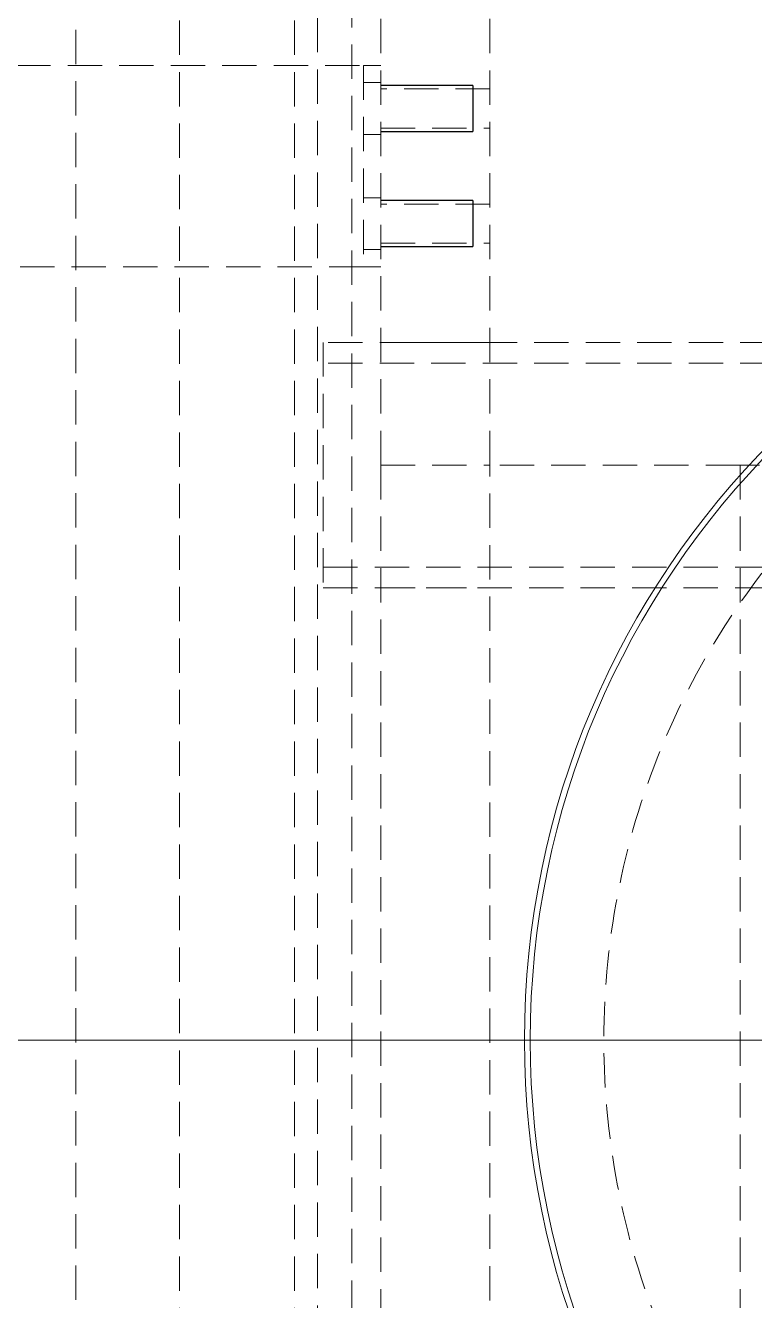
# Model space of a CAD drawing. Header units: millimetres. Extents: x 0 to 3953, y 1 to 2793.
# Drawn here: x 2785.4 to 2912.2, y 863.3 to 1085 of the extents above; entities that cross this region are included whole.
import ezdxf

# ---------------------------------------------------------------- set-up
doc = ezdxf.new("R2010")
doc.units = ezdxf.units.MM
doc.header["$LTSCALE"] = 4.7
doc.linetypes.add('HIDDEN', pattern=[1.905, 1.27, -0.635])
doc.layers.add('D', color=1, linetype='Continuous')
doc.layers.add('SLD-0', color=7, linetype='Continuous', lineweight=15)

# ---------------------------------------------------------------- blocks, each defined once
blk = doc.blocks.new('SW_CENTERMARKSYMBOL_1')
at = {"layer": 'SLD-0', "color": 0}
blk.add_line((-5, 0), (-342.5, 0), dxfattribs=at)

msp = doc.modelspace()

# ---------------------------------------------------------------- linework, layer by layer
at = {"color": 7, "linetype": 'HIDDEN', "lineweight": 0}
for p, q in [((2836.152, 1614.593), (2836.152, 447.593)), ((2842.152, 1216.032), (2842.152, 601.154)), ((2832.152, 856.093), (2832.152, 1210.037)), ((2812.152, 856.093), (2812.152, 1196.636)), ((2794.152, 1182.773), (2794.152, 634.413)), ((2847.152, 1008.593), (2847.152, 1108.593)), ((2866.152, 1008.593), (2866.152, 1108.593)), ((2712.152, 1078.093), (2844.152, 1078.093)), ((2847.152, 1078.093), (2844.152, 1078.093)), ((2844.152, 1078.093), (2844.152, 1043.093)), ((2847.152, 1075.093), (2844.152, 1075.093)), ((2866.152, 1073.993), (2847.152, 1073.993)), ((2847.152, 1067.193), (2866.152, 1067.193)), ((2844.152, 1066.093), (2847.152, 1066.093)), ((2847.152, 1055.093), (2844.152, 1055.093)), ((2866.152, 1053.993), (2847.152, 1053.993)), ((2847.152, 1047.193), (2866.152, 1047.193)), ((2844.152, 1046.093), (2847.152, 1046.093)), ((2844.152, 1043.093), (2712.152, 1043.093)), ((2847.152, 1043.093), (2844.152, 1043.093)), ((2837.152, 1029.943), (2837.152, 987.243)), ((3202.152, 1029.943), (2837.152, 1029.943)), ((2866.152, 1029.943), (2847.152, 1029.943)), ((3202.152, 1026.343), (2837.152, 1026.343)), ((2847.152, 1008.593), (2866.152, 1008.593)), ((2847.152, 1008.593), (2847.152, 818.593)), ((2866.152, 818.593), (2866.152, 1008.593)), ((2909.652, 1008.593), (2866.152, 1008.593)), ((2909.652, 1008.593), (2909.652, 808.593)), ((2984.652, 1008.593), (2909.652, 1008.593)), ((2837.152, 990.843), (3202.152, 990.843)), ((2837.152, 987.243), (3202.152, 987.243)), ((2847.152, 987.243), (2866.152, 987.243))]:
    msp.add_line(p, q, dxfattribs=at)
at = {"color": 7, "linetype": 'Continuous', "lineweight": 15}
for radius in [355, 342, 341.2, 147.5, 146.5]:
    msp.add_circle((3019.652, 908.593), radius, dxfattribs=at)
at = {"color": 7, "linetype": 'HIDDEN', "lineweight": 0}
for radius in [353.8, 340, 305, 133.7]:
    msp.add_circle((3019.652, 908.593), radius, dxfattribs=at)
at = {"layer": 'D'}
for p, q in [((2863.152, 1074.593), (2847.152, 1074.593)), ((2863.152, 1074.593), (2863.152, 1074.415)), ((2847.152, 1066.593), (2863.152, 1066.593)), ((2863.152, 1054.593), (2847.152, 1054.593)), ((2863.152, 1054.593), (2863.152, 1054.415)), ((2847.152, 1046.593), (2863.152, 1046.593))]:
    msp.add_line(p, q, dxfattribs=at)
at = {"layer": 'D', "flags": 128}
for points in [[(2863.15, 1074.415), (2863.152, 1073.898), (2863.152, 1073.087), (2863.152, 1072.054), (2863.152, 1070.892), (2863.152, 1069.703), (2863.152, 1068.593), (2863.152, 1067.661), (2863.152, 1066.989), (2863.152, 1066.637), (2863.152, 1066.593)], [(2863.15, 1054.415), (2863.152, 1053.898), (2863.152, 1053.087), (2863.152, 1052.054), (2863.152, 1050.892), (2863.152, 1049.703), (2863.152, 1048.593), (2863.152, 1047.661), (2863.152, 1046.989), (2863.152, 1046.637), (2863.152, 1046.593)]]:
    msp.add_lwpolyline(points, dxfattribs=at)

# ---------------------------------------------------------------- block references
at = {"layer": 'SLD-0'}
msp.add_blockref('SW_CENTERMARKSYMBOL_1', (3019.652, 908.593), dxfattribs=at)

doc.saveas('drawing.dxf')
